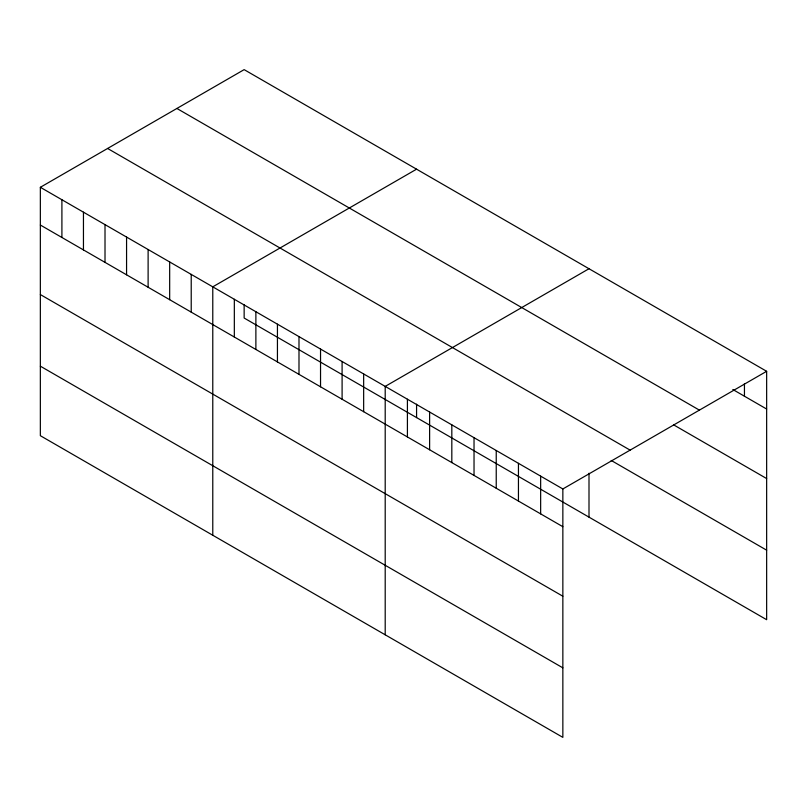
<?xml version="1.0" encoding="UTF-8"?>
<svg xmlns="http://www.w3.org/2000/svg" width="807" height="807" viewBox="0 0 807 807"><rect width="100%" height="100%" fill="white"/><g stroke="black" fill="none" stroke-linecap="round" stroke-linejoin="round"><path stroke-width="1.21" d="M40.35 187.295L562.852 488.961L562.852 737.366L40.35 435.699L40.35 187.295L244.148 69.634L766.65 371.301L766.65 619.705L244.148 318.039L244.148 304.622M416.573 169.177L212.776 286.838L212.776 535.253M588.999 268.731L385.201 386.392L385.201 634.806M562.852 488.961L766.65 371.301M732.817 389.499L766.65 409.038M176.894 108.461L699.397 410.127M673.593 424.835L766.65 478.561M107.603 148.468L630.106 450.124M611.202 460.444L766.65 550.182M40.35 225.032L562.852 526.699M40.35 294.555L562.852 596.222M40.35 366.176L562.852 667.843M744.447 383.638L744.447 396.217M588.999 473.235L588.999 517.146M540.65 476.14L540.65 513.877M518.447 463.319L518.447 501.056M496.234 450.498L496.234 488.235M474.032 437.676L474.032 475.414M451.819 424.855L451.819 462.593M429.617 412.034L429.617 449.771M416.573 404.176L416.573 417.592M407.414 399.213L407.414 436.95M363.654 373.944L363.654 411.691M342.097 361.506L342.097 399.243M320.54 349.058L320.54 386.795M298.993 336.62L298.993 374.357M277.437 324.172L277.437 361.909M255.88 311.724L255.88 349.471M234.333 299.286L234.333 337.023M191.219 274.4L191.219 312.138M169.672 261.952L169.672 299.69M148.115 249.514L148.115 287.252M126.568 237.066L126.568 274.804M105.011 224.618L105.011 262.366M83.454 212.18L83.454 249.918M61.907 199.733L61.907 237.47"/></g></svg>
